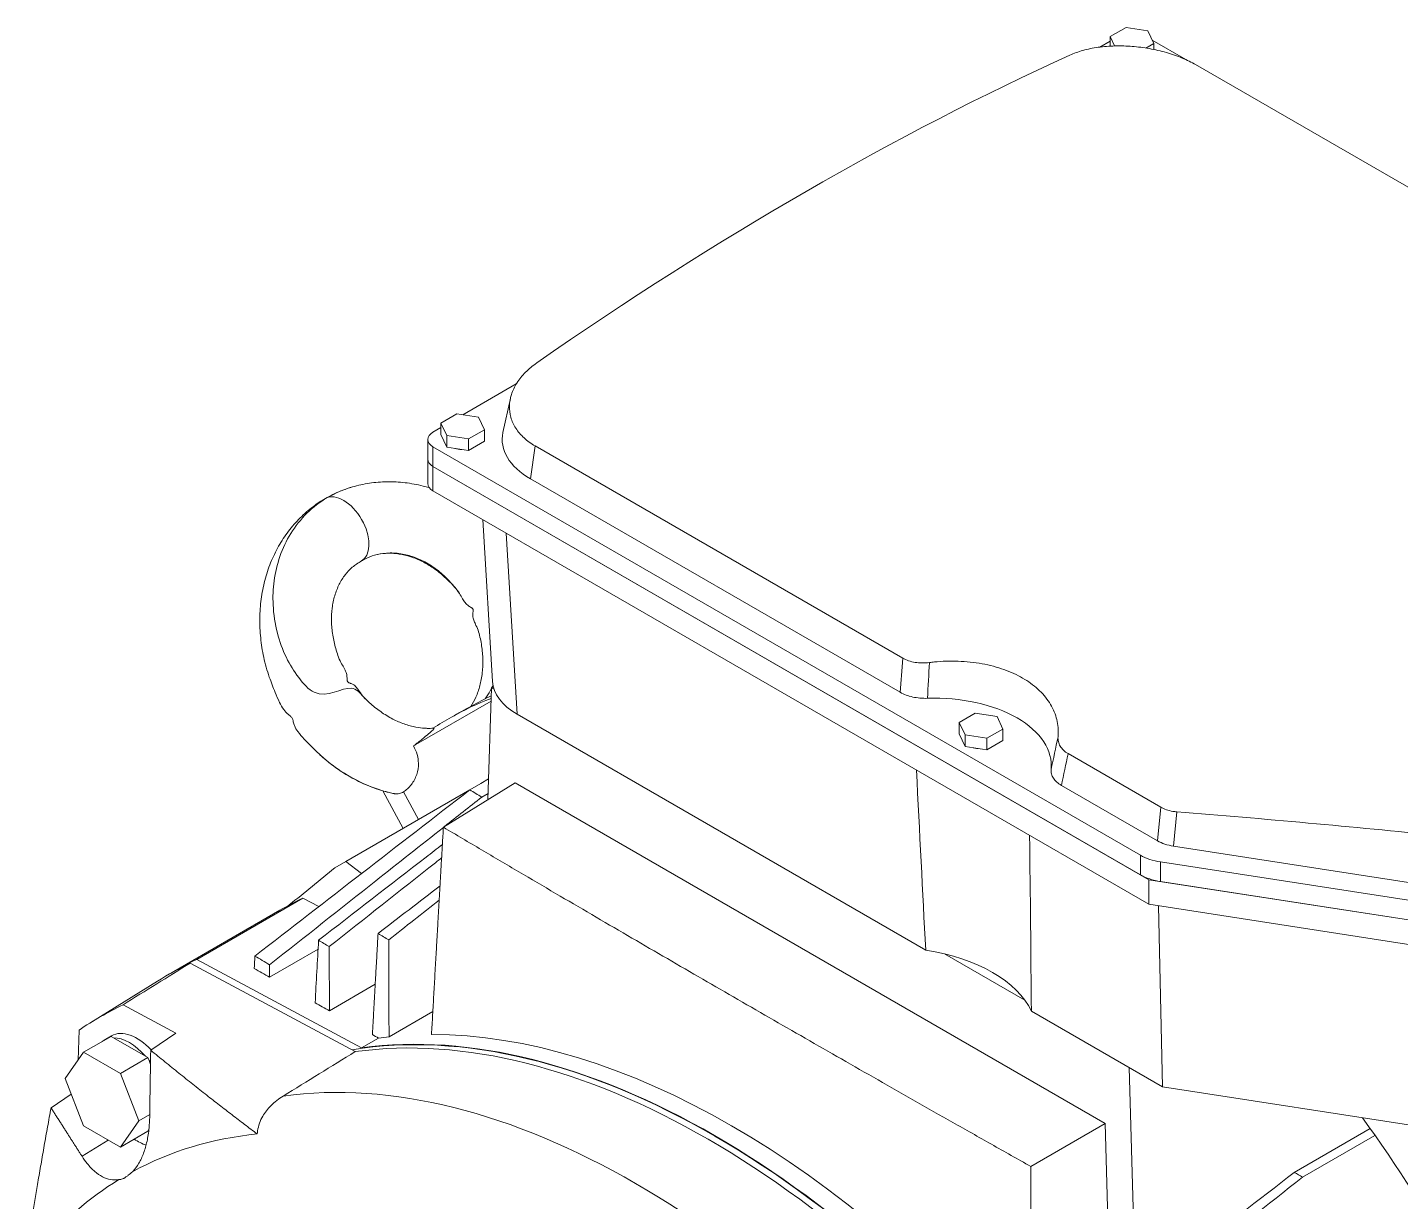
# Model space of a CAD drawing. Header units: millimetres. Extents: x -2122 to 22797, y 3569 to 89276.
# Drawn here: x 10098.5 to 10555.5, y 80664.3 to 81055.1 of the extents above; entities that cross this region are included whole.
import ezdxf

# ---------------------------------------------------------------- set-up
doc = ezdxf.new("R2010")
doc.units = ezdxf.units.MM
doc.header["$LTSCALE"] = 20
doc.layers.add('IA-TRAZ', color=8, linetype='Continuous', lineweight=5)

# ---------------------------------------------------------------- blocks, each defined once
blk = doc.blocks.new('A$C6cb7b9ed')
at = {"color": 0, "linetype": 'Continuous', "lineweight": 0, "extrusion": (2.77556e-16, 0.816497, 0.57735)}
for p, q in [((1994.42, 5088.65), (1989.12, 5085.59)), ((1994.42, 5088.65), (2001.67, 5087.53)), ((2001.67, 5087.53), (2003.62, 5083.35)), ((1989.12, 5084.12), (1985.64, 5082.11)), ((1989.12, 5085.59), (1990.56, 5082.49)), ((1989.12, 5085.59), (1989.12, 5082.43)), ((2003.62, 5083.35), (2000.95, 5081.81)), ((2003.13, 5084.4), (2014.28, 5077.97)), ((2003.62, 5083.35), (2003.62, 5081.33)), ((2139.94, 5005.63), (2017.54, 5076.3)), ((1791.43, 4969.99), (1773.69, 4959.75)), ((1789.48, 4965.19), (1787.02, 4953.86)), ((1771.68, 4960.06), (1766.38, 4956.99)), ((1771.68, 4960.06), (1778.93, 4958.94)), ((1778.93, 4958.94), (1780.88, 4954.75)), ((1766.38, 4955.52), (1763.73, 4953.99)), ((1766.38, 4956.99), (1768.32, 4952.81)), ((1766.38, 4956.99), (1766.38, 4953.15)), ((1780.88, 4954.75), (1775.57, 4951.69)), ((1780.88, 4954.75), (1780.88, 4950.91)), ((1761.97, 4951.54), (1761.97, 4945.01)), ((1766.38, 4953.15), (1768.32, 4948.97)), ((1768.32, 4952.81), (1775.57, 4951.69)), ((1768.32, 4952.81), (1768.32, 4948.97)), ((1775.57, 4951.69), (1775.57, 4947.85)), ((1780.88, 4950.91), (1775.57, 4947.85)), ((1761.97, 4945.01), (1761.97, 4936.85)), ((1763.73, 4949.09), (1763.73, 4942.56)), ((1999.18, 4813.16), (1763.73, 4949.09)), ((1768.32, 4948.97), (1775.57, 4947.85)), ((1796.17, 4938.43), (1797.71, 4949.38)), ((1797.71, 4949.38), (1920.12, 4878.71)), ((1999.18, 4806.62), (1763.73, 4942.56)), ((1763.73, 4942.56), (2002.02, 4804.98)), ((1763.73, 4934.4), (1763.73, 4942.56)), ((1919.26, 4867.37), (1796.17, 4938.43)), ((2002.02, 4796.82), (1763.73, 4934.4)), ((1783.53, 4870.96), (1780.27, 4924.85)), ((1791.71, 4860.1), (1788.06, 4920.35)), ((1782.03, 4831.62), (1783.17, 4868.87)), ((1783.17, 4868.87), (1783.79, 4869.23)), ((1783.17, 4868.87), (1784.05, 4868.37)), ((1783.04, 4864.39), (1757.26, 4849.51)), ((1927.72, 4781.58), (1791.71, 4860.1)), ((1944.22, 4860.44), (1938.91, 4857.38)), ((1944.22, 4860.44), (1951.47, 4859.32)), ((1951.47, 4859.32), (1953.41, 4855.14)), ((1938.91, 4857.38), (1940.85, 4853.19)), ((1938.91, 4857.38), (1938.91, 4853.54)), ((1938.91, 4853.54), (1940.85, 4849.36)), ((1953.41, 4855.14), (1948.1, 4852.07)), ((1953.41, 4855.14), (1953.41, 4851.3)), ((1940.85, 4853.19), (1948.1, 4852.07)), ((1940.85, 4853.19), (1940.85, 4849.36)), ((1940.85, 4849.36), (1948.1, 4848.24)), ((1948.1, 4852.07), (1948.1, 4848.24)), ((1953.41, 4851.3), (1948.1, 4848.24)), ((1975.12, 4846.96), (2006.03, 4829.11)), ((1791.05, 4837.2), (1767.19, 4822.46)), ((1775.98, 4834.91), (1779.65, 4837.03)), ((1782.24, 4838.53), (1779.65, 4837.03)), ((1987.43, 4723.82), (1791.05, 4837.2)), ((2004.9, 4817.92), (1972.9, 4836.4)), ((1775.98, 4834.91), (1734.73, 4811.1)), ((1747.01, 4834.59), (1753.79, 4822.1)), ((1753.92, 4834.25), (1758.96, 4825.09)), ((1779.98, 4832.5), (1782.09, 4833.71)), ((2006.03, 4829.11), (2004.9, 4817.92)), ((2010.2, 4816.16), (2011.35, 4827.58)), ((1999.18, 4813.16), (1999.18, 4806.62)), ((2098.1, 4802.56), (2010.2, 4816.16)), ((1731.06, 4808.98), (1734.73, 4811.1)), ((1734.73, 4811.1), (1739.92, 4807.02)), ((2005.91, 4810.91), (2005.91, 4804.38)), ((2005.91, 4810.91), (2108.45, 4795.05)), ((2002.02, 4804.98), (2108.49, 4788.51)), ((2002.02, 4796.82), (2002.02, 4804.98)), ((2005.91, 4804.38), (2108.45, 4788.52)), ((1720.43, 4798.91), (1685.08, 4778.49)), ((1720.43, 4798.91), (1725.74, 4796.05)), ((1712.77, 4794.85), (1677.42, 4774.44)), ((2002.02, 4796.82), (2112.14, 4779.78)), ((2006.57, 4736.05), (2005.21, 4796.32)), ((1725.48, 4781.86), (1709.36, 4772.55)), ((1737.86, 4747.79), (1682.95, 4777.27)), ((1739.98, 4749.01), (1685.08, 4778.49)), ((1934, 4780.33), (1960.74, 4764.89)), ((1649.8, 4757.45), (1672, 4771.23)), ((1744.5, 4770.19), (1729.28, 4761.4)), ((1660.57, 4763.39), (1678.15, 4753.95)), ((1749.1, 4752.71), (1763.68, 4761.12)), ((2006.57, 4736.05), (1962.9, 4761.27)), ((1645.6, 4744.96), (1645.91, 4754.93)), ((1654.3, 4751.62), (1656.77, 4753.05)), ((1669.78, 4748.25), (1678.15, 4753.95)), ((1647.45, 4747.58), (1656.57, 4752.85)), ((1656.57, 4752.85), (1657.35, 4752.4)), ((1657.35, 4752.4), (1668.05, 4746.23)), ((1745.63, 4752.28), (1739.98, 4749.01)), ((1641.33, 4738.87), (1647.45, 4747.58)), ((1647.45, 4747.58), (1659.7, 4740.51)), ((1659.7, 4740.51), (1668.82, 4745.78)), ((1668.05, 4746.23), (1668.82, 4745.78)), ((1668.82, 4745.78), (1669.21, 4744.78)), ((1669.21, 4744.78), (1669.7, 4743.52)), ((1659.7, 4740.51), (1665.82, 4724.73)), ((1995.42, 4742.49), (1997.49, 4672.95)), ((1647.45, 4723.09), (1641.33, 4738.87)), ((2119.82, 4718.53), (2006.57, 4736.05)), ((1643.35, 4733.66), (1636.6, 4729.09)), ((1665.82, 4724.73), (1669.44, 4726.82)), ((1659.7, 4716.02), (1647.45, 4723.09)), ((1665.82, 4724.73), (1659.7, 4716.02)), ((1659.7, 4716.02), (1668.82, 4721.28)), ((1669.17, 4721.79), (1668.82, 4721.28)), ((1987.43, 4723.82), (1962.74, 4709.55)), ((1989.31, 4660.36), (1987.43, 4723.82)), ((2050.39, 4707.57), (2075.67, 4722.16)), ((1646.91, 4712.94), (1655.65, 4718.36)), ((2053.17, 4706.02), (2077.24, 4719.91))]:
    blk.add_line(p, q, dxfattribs=at)
at = {"color": 0, "linetype": 'Continuous', "lineweight": 0, "extrusion": (1.7282e-16, 1.11022e-16, -1)}
blk.add_arc((-1897.83, 4637.62), 255.78, 60, 63.3481, dxfattribs=at)
at = {"color": 0, "linetype": 'Continuous', "lineweight": 0, "extrusion": (6.17977e-17, 3.33067e-16, -1)}
blk.add_arc((-1897.83, 4637.62), 255.78, 58.3721, 60, dxfattribs=at)
at = {"color": 0, "linetype": 'Continuous', "lineweight": 0}
for centre, major_axis, ratio, start_param, end_param in [((1763.29, 4289.6), (612.33, 798.99), 0.469287, 0.720988, 0.972652), ((1767.97, 4951.54), (-6, 0), 0.57735, -0.785398, 0.785398), ((1767.97, 4945.01), (-6, 0), 0.57735, 0, 0.785398), ((1773.63, 4951.54), (5.8, 0), 0.57735, -2.036039, -1.629152), ((1767.97, 4936.85), (-6, 0), 0.57735, 0, 0.785398), ((1959.16, 5154.22), (45.85, 459.22), 0.031158, 2.21735, 2.248601), ((1811.54, 4871.53), (28.03, 0), 0.576647, 3.176457, 3.926382), ((1930.61, 4842.95), (38.92, 0), 0.57735, -0.058939, 1.629735), ((1946.16, 4851.93), (5.8, 0), 0.57735, -2.036039, -1.629152), ((2013.46, 5122.87), (79.89, 439.58), 0.033245, -2.27457, -2.243319), ((2013.45, 4822.94), (-12.05, -0.15), 0.581982, 0.775069, 1.290531), ((2009.79, 4819.28), (15, 0), 0.57735, -2.356194, -1.832596), ((2009.79, 4812.75), (15, 0), 0.57735, -2.356194, -1.832596), ((1855.3, 4461.44), (-180, 311.77), 0.57735, -0.041679, 0.018517), ((1857.42, 4462.67), (-180, 311.77), 0.57735, -0.041679, 0.005893), ((1855.3, 4461.44), (-157.5, 272.8), 0.57735, -1.34078, -0.230017), ((1863.08, 4465.93), (-157.5, 272.8), 0.57735, -1.250157, -0.320639), ((1863.08, 4465.93), (-157.5, 272.8), 0.57735, -0.248237, -0.230017), ((1831.12, 4447.48), (-157.05, 272.02), 0.57735, -1.341538, -0.229258), ((1936.38, 4581.41), (-181.38, 303.98), 0.547026, -1.754664, -1.417926), ((1816.05, 4438.78), (-154.6, 267.77), 0.57735, -0.253808, -0.014662), ((1665.17, 4738.5), (12.5, -21.65), 0.57735, -0.837647, -0.611514), ((1816.05, 4438.78), (-154.6, 267.77), 0.57735, 0.014662, 0.210559)]:
    blk.add_ellipse(centre, major_axis=major_axis, ratio=ratio, start_param=start_param, end_param=end_param, dxfattribs=at)
at = {"color": 0, "linetype": 'Continuous', "lineweight": 0, "extrusion": (9.58011e-17, 5.55112e-17, -1)}
blk.add_ellipse((1818.88, 4951.54), major_axis=(-32.12, 0), ratio=0.57735, start_param=-0.785398, end_param=0.125007, dxfattribs=at)
at = {"color": 0, "linetype": 'Continuous', "lineweight": 0, "extrusion": (2.99539e-17, 5.55112e-17, -1)}
blk.add_ellipse((1767.97, 4945.01), major_axis=(-6, 0), ratio=0.57735, start_param=-0.785398, end_param=0, dxfattribs=at)
at = {"color": 0, "linetype": 'Continuous', "lineweight": 0, "extrusion": (4.0637e-17, 1.51659e-16, -1)}
blk.add_ellipse((1897.83, 4637.62), major_axis=(-127.89, 221.52), ratio=0.57735, start_param=0, end_param=0.097996, dxfattribs=at)
at = {"color": 0, "linetype": 'Continuous', "lineweight": 0, "extrusion": (-4.68096e-17, 1.09616e-16, -1)}
blk.add_ellipse((1928.02, 5332.96), major_axis=(27.04, -866.47), ratio=0.026153, start_param=0.881848, end_param=0.968482, dxfattribs=at)
at = {"color": 0, "linetype": 'Continuous', "lineweight": 0, "extrusion": (-1.17009e-16, 2.04391e-16, -1)}
blk.add_ellipse((2554.89, 3832.57), major_axis=(-1933.88, 525.78), ratio=0.44343, start_param=1.168019, end_param=1.214558, dxfattribs=at)
at = {"color": 0, "linetype": 'Continuous', "lineweight": 0, "extrusion": (-9.01541e-17, 1.63801e-16, -1)}
blk.add_ellipse((1928.02, 5332.96), major_axis=(27.04, -866.47), ratio=0.026153, start_param=-0.93607, end_param=-0.849435, dxfattribs=at)
at = {"color": 0, "linetype": 'Continuous', "lineweight": 0, "extrusion": (-3.14741e-17, 1.10026e-16, -1)}
blk.add_ellipse((1892.77, 4483.08), major_axis=(-180, 311.77), ratio=0.57735, start_param=0, end_param=0.041679, dxfattribs=at)
at = {"color": 0, "linetype": 'Continuous', "lineweight": 0, "extrusion": (2.665e-17, 5.55112e-17, -1)}
blk.add_ellipse((1914.7, 4753.75), major_axis=(49.93, 0), ratio=0.57735, start_param=-1.306876, end_param=-0.263921, dxfattribs=at)
at = {"color": 0, "linetype": 'Continuous', "lineweight": 0, "extrusion": (1.84859e-16, 2.34926e-16, -1)}
blk.add_ellipse((1832.67, 4448.38), major_axis=(-179.58, 311.04), ratio=0.57735, start_param=-0.040816, end_param=0.040816, dxfattribs=at)
at = {"color": 0, "linetype": 'Continuous', "lineweight": 0, "extrusion": (-1.35059e-16, 1.78418e-16, -1)}
blk.add_ellipse((1857.42, 4462.67), major_axis=(-157.42, 272.66), ratio=0.57735, start_param=0.212669, end_param=1.359424, dxfattribs=at)
at = {"color": 0, "linetype": 'Continuous', "lineweight": 0, "extrusion": (-5.92297e-17, 1.581e-16, -1)}
blk.add_ellipse((1857.42, 4462.67), major_axis=(-157.5, 272.8), ratio=0.57735, start_param=0.230017, end_param=1.34078, dxfattribs=at)
at = {"color": 0, "linetype": 'Continuous', "lineweight": 0, "extrusion": (2.25496e-16, 3.86585e-16, -1)}
blk.add_ellipse((1665.17, 4738.5), major_axis=(-8.4, 14.55), ratio=0.57735, start_param=0, end_param=1.195804, dxfattribs=at)
at = {"color": 0, "linetype": 'Continuous', "lineweight": 0, "extrusion": (1.53385e-16, 3.44952e-16, -1)}
blk.add_ellipse((1662.7, 4737.07), major_axis=(-8.4, 14.55), ratio=0.57735, start_param=-0.091106, end_param=0.091106, dxfattribs=at)
at = {"color": 0, "linetype": 'Continuous', "lineweight": 0, "extrusion": (3.56837e-16, 2.70119e-16, -1)}
blk.add_ellipse((1662.7, 4737.07), major_axis=(-8.4, 14.55), ratio=0.57735, start_param=0.318252, end_param=1.252544, dxfattribs=at)
at = {"color": 0, "linetype": 'Continuous', "lineweight": 0, "extrusion": (-1.11556e-17, 1.85856e-16, -1)}
blk.add_ellipse((1662.7, 4737.07), major_axis=(8.4, -14.55), ratio=0.57735, start_param=-1.776143, end_param=-1.724903, dxfattribs=at)
at = {"color": 0, "linetype": 'Continuous', "lineweight": 0}
for points, knots in [([(2017.54, 5076.3), (2016.21, 5077.07), (2014.71, 5077.81), (2011.45, 5079.16), (2009.68, 5079.77), (2006, 5080.83), (2004.09, 5081.27), (2000.24, 5081.95), (1998.3, 5082.19), (1994.58, 5082.48), (1992.66, 5082.54), (1988.86, 5082.45), (1986.97, 5082.3), (1983.36, 5081.8), (1981.64, 5081.45), (1978.46, 5080.57), (1977.01, 5080.05), (1975.72, 5079.47)], [0, 0, 0, 0, 0.562569, 0.562569, 1.125139, 1.125139, 1.687708, 1.687708, 2.250277, 2.250277, 2.811294, 2.811294, 3.37231, 3.37231, 3.933326, 3.933326, 4.494343, 4.494343, 4.494343, 4.494343]), ([(1798.24, 4976.99), (1796.9, 4976.06), (1795.64, 4975.02), (1793.4, 4972.77), (1792.42, 4971.56), (1790.85, 4969.07), (1790.24, 4967.77), (1789.42, 4965.19), (1789.21, 4963.91), (1789.15, 4961.43), (1789.3, 4960.16), (1790, 4957.67), (1790.55, 4956.44), (1792.04, 4954.12), (1792.97, 4953.02), (1795.14, 4951.04), (1796.38, 4950.15), (1797.71, 4949.38)], [4.354404, 4.354404, 4.354404, 4.354404, 4.91542, 4.91542, 5.476436, 5.476436, 6.037453, 6.037453, 6.598469, 6.598469, 7.161038, 7.161038, 7.723608, 7.723608, 8.286177, 8.286177, 8.848746, 8.848746, 8.848746, 8.848746]), ([(1736.92, 4935.73), (1738.76, 4936.27), (1740.65, 4936.68), (1744.49, 4937.26), (1746.46, 4937.42), (1750.42, 4937.47), (1752.43, 4937.37), (1756.45, 4936.9), (1758.46, 4936.53), (1761.12, 4935.87), (1761.78, 4935.69), (1762.44, 4935.5)], [0, 0, 0, 0, 6.364454, 6.364454, 12.826421, 12.826421, 19.33754, 19.33754, 25.89319, 25.89319, 28.076616, 28.076616, 28.076616, 28.076616]), ([(1725.79, 4846.87), (1724.1, 4848.44), (1722.47, 4850.09), (1720.13, 4852.61), (1719.4, 4853.43), (1718.31, 4854.93), (1717.9, 4855.58), (1717.46, 4856.68), (1717.34, 4857.11), (1717.18, 4857.8), (1717.12, 4858.06), (1716.97, 4858.48), (1716.9, 4858.64), (1716.74, 4858.9), (1716.66, 4859.01), (1716.45, 4859.24), (1716.31, 4859.37), (1715.99, 4859.66), (1715.79, 4859.82), (1715.04, 4860.48), (1714.51, 4861.02), (1713.52, 4862.38), (1713.07, 4863.19), (1712.13, 4865.09), (1711.66, 4866.2), (1710.52, 4869.01), (1709.85, 4870.71), (1708.5, 4874.61), (1707.87, 4876.83), (1706.93, 4881.2), (1706.6, 4883.34), (1706.16, 4887.64), (1706.06, 4889.81), (1706.11, 4894.12), (1706.26, 4896.27), (1706.82, 4900.48), (1707.23, 4902.56), (1708.28, 4906.6), (1708.93, 4908.58), (1710.46, 4912.39), (1711.34, 4914.23), (1713.32, 4917.73), (1714.42, 4919.41), (1716.82, 4922.56), (1718.12, 4924.05), (1720.89, 4926.8), (1722.36, 4928.08), (1725.2, 4930.19), (1726.54, 4931.08), (1727.93, 4931.88)], [0, 0, 0, 0, 7.054263, 7.054263, 10.358419, 10.358419, 12.618479, 12.618479, 13.932191, 13.932191, 14.773647, 14.773647, 15.360834, 15.360834, 15.752872, 15.752872, 16.315254, 16.315254, 17.066989, 17.066989, 19.332736, 19.332736, 22.097777, 22.097777, 25.697595, 25.697595, 31.195494, 31.195494, 38.144593, 38.144593, 44.730848, 44.730848, 51.396463, 51.396463, 58.087624, 58.087624, 64.746245, 64.746245, 71.378283, 71.378283, 77.975073, 77.975073, 84.526878, 84.526878, 91.041165, 91.041165, 97.509392, 97.509392, 102.885166, 102.885166, 102.885166, 102.885166]), ([(1742.56, 4863.91), (1741.87, 4864.53), (1739.91, 4866.44), (1736.49, 4871.08), (1726.09, 4863.81), (1718.7, 4872.43), (1714.55, 4879.03), (1711.56, 4887.37), (1710.26, 4896.07), (1710.63, 4904.72), (1712.56, 4912.84), (1716.19, 4920.53), (1721.59, 4927.26), (1726.06, 4930.72), (1728.61, 4932.2)], [0.6786914, 0.6786914, 0.6786914, 0.6786914, 0.6922236, 0.7193811, 0.7662625, 0.7875653, 0.8104083, 0.8356721, 0.8636947, 0.8881684, 0.9143554, 0.9420089, 0.9707322, 1, 1, 1, 1]), ([(1727.93, 4931.88), (1729.57, 4932.83), (1731.29, 4933.67), (1734.31, 4934.89), (1735.61, 4935.34), (1736.92, 4935.73)], [0, 0, 0, 0, 6.355214, 6.355214, 10.906953, 10.906953, 10.906953, 10.906953]), ([(1739.94, 4911.1), (1742.97, 4912.85), (1743.29, 4918.31), (1737.61, 4929.73), (1732.26, 4933.48), (1728.61, 4932.2)], [0.0165685, 0.0165685, 0.0165685, 0.0165685, 0.25, 0.25, 0.5, 0.5, 0.5, 0.5]), ([(1744.28, 4913.01), (1743.2, 4912.7), (1742.17, 4912.28), (1740.71, 4911.54), (1740.33, 4911.33), (1739.94, 4911.1)], [0, 0, 0, 0, 5.37101, 5.37101, 7.259616, 7.259616, 7.259616, 7.259616]), ([(1744.28, 4913.01), (1745.57, 4913.37), (1748.45, 4913.86), (1752.91, 4913.67), (1757.4, 4912.53), (1761.78, 4910.51), (1765.87, 4907.7), (1769.46, 4904.11), (1771.63, 4901.7), (1772.54, 4900.27), (1772.57, 4900.23)], [0.0335407, 0.0335407, 0.0335407, 0.0335407, 0.0579911, 0.0856446, 0.1118316, 0.1363053, 0.1643279, 0.1895917, 0.2124347, 0.2130595, 0.2130595, 0.2130595, 0.2130595]), ([(1772.57, 4900.23), (1772.08, 4901), (1771.52, 4901.71), (1770.16, 4903.26), (1769.33, 4904.08), (1767.27, 4906.06), (1766.01, 4907.17), (1763.55, 4908.98), (1762.36, 4909.73), (1759.86, 4911.09), (1758.56, 4911.69), (1755.99, 4912.63), (1754.71, 4912.99), (1752.2, 4913.49), (1750.95, 4913.63), (1748.51, 4913.69), (1747.3, 4913.61), (1745.51, 4913.31), (1744.88, 4913.18), (1744.28, 4913.01)], [0, 0, 0, 0, 2.756541, 2.756541, 6.345957, 6.345957, 11.626443, 11.626443, 16.326003, 16.326003, 21.335257, 21.335257, 26.342002, 26.342002, 31.435729, 31.435729, 36.710499, 36.710499, 39.702582, 39.702582, 39.702582, 39.702582]), ([(1739.94, 4911.1), (1738.8, 4910.44), (1737.77, 4909.74), (1736.03, 4908.26), (1735.25, 4907.44), (1733.79, 4905.55), (1733.11, 4904.48), (1731.93, 4902.15), (1731.42, 4900.88), (1730.63, 4898.21), (1730.34, 4896.82), (1729.99, 4893.97), (1729.91, 4892.5), (1729.97, 4889.51), (1730.11, 4887.98), (1730.62, 4884.96), (1730.97, 4883.45), (1731.8, 4880.38), (1732.3, 4878.81), (1733.38, 4876.75), (1733.73, 4876.17), (1734.34, 4875.06), (1734.62, 4874.53), (1734.98, 4873.51), (1735.07, 4873.03), (1735.12, 4872.29), (1735.12, 4872.02), (1735.13, 4871.65), (1735.14, 4871.54), (1735.16, 4871.34), (1735.18, 4871.25), (1735.23, 4871.08), (1735.27, 4870.99), (1735.36, 4870.85), (1735.41, 4870.79), (1735.55, 4870.67), (1735.64, 4870.61), (1735.87, 4870.51), (1736, 4870.46), (1736.25, 4870.37), (1736.37, 4870.32), (1736.66, 4870.22), (1736.82, 4870.15), (1737.23, 4869.94), (1737.46, 4869.78), (1737.88, 4869.4), (1738.07, 4869.2), (1738.57, 4868.6), (1738.86, 4868.2), (1739.69, 4867.05), (1740.23, 4866.29), (1741.37, 4865.02), (1741.96, 4864.45), (1742.56, 4863.91)], [0, 0, 0, 0, 5.616157, 5.616157, 10.922145, 10.922145, 16.368194, 16.368194, 21.869075, 21.869075, 27.12157, 27.12157, 32.169533, 32.169533, 37.203154, 37.203154, 41.986382, 41.986382, 47.013864, 47.013864, 49.031998, 49.031998, 50.820188, 50.820188, 52.281891, 52.281891, 53.073547, 53.073547, 53.40872, 53.40872, 53.678895, 53.678895, 54.005834, 54.005834, 54.307455, 54.307455, 54.716105, 54.716105, 55.142967, 55.142967, 55.528353, 55.528353, 56.067517, 56.067517, 56.930718, 56.930718, 57.781912, 57.781912, 59.261995, 59.261995, 62.061156, 62.061156, 64.570405, 64.570405, 64.570405, 64.570405]), ([(1776.29, 4862.69), (1776.91, 4863.62), (1777.49, 4864.65), (1778.53, 4866.96), (1778.98, 4868.24), (1779.7, 4870.92), (1779.97, 4872.33), (1780.3, 4875.23), (1780.37, 4876.72), (1780.28, 4879.75), (1780.14, 4881.3), (1779.68, 4884.4), (1779.39, 4885.98), (1778.67, 4888.23), (1778.36, 4888.94), (1777.84, 4890.11), (1777.63, 4890.56), (1777.26, 4891.48), (1777.09, 4891.96), (1776.95, 4892.73), (1776.93, 4893.03), (1776.97, 4893.62), (1777.02, 4893.93), (1777.08, 4894.34), (1777.1, 4894.46), (1777.11, 4894.72), (1777.1, 4894.86), (1777.04, 4895.04), (1777.02, 4895.09), (1776.94, 4895.23), (1776.87, 4895.3), (1776.71, 4895.43), (1776.63, 4895.49), (1776.45, 4895.6), (1776.35, 4895.66), (1776.04, 4895.84), (1775.83, 4895.96), (1775.18, 4896.39), (1774.78, 4896.79), (1774.13, 4897.63), (1773.85, 4898.08), (1773.24, 4899.09), (1772.92, 4899.67), (1772.57, 4900.23)], [0.633633, 0.633633, 0.633633, 0.633633, 5.715002, 5.715002, 10.981291, 10.981291, 16.094124, 16.094124, 21.123181, 21.123181, 26.03524, 26.03524, 30.969934, 30.969934, 33.348606, 33.348606, 34.828342, 34.828342, 36.328174, 36.328174, 37.233223, 37.233223, 38.141954, 38.141954, 38.504198, 38.504198, 39.008435, 39.008435, 39.209464, 39.209464, 39.553961, 39.553961, 39.841608, 39.841608, 40.194352, 40.194352, 40.920712, 40.920712, 42.56412, 42.56412, 44.129285, 44.129285, 46.123699, 46.123699, 46.123699, 46.123699]), ([(1928.98, 4877.28), (1928.17, 4877.17), (1927.36, 4877.12), (1925.75, 4877.14), (1924.96, 4877.2), (1923.44, 4877.45), (1922.7, 4877.63), (1921.33, 4878.09), (1920.69, 4878.38), (1920.12, 4878.71)], [-0.9788863, -0.9788863, -0.9788863, -0.9788863, -0.7341099, -0.7341099, -0.4898984, -0.4898984, -0.2451084, -0.2451084, 0, 0, 0, 0]), ([(1928.98, 4877.28), (1929.52, 4877.35), (1930.07, 4877.41), (1933.2, 4877.72), (1935.89, 4877.82), (1941.25, 4877.63), (1943.92, 4877.35), (1949.04, 4876.41), (1951.5, 4875.75), (1956.05, 4874.13), (1958.14, 4873.16), (1959.99, 4872.1), (1961.83, 4871.03), (1963.55, 4869.8), (1966.57, 4867.06), (1967.87, 4865.55), (1969.93, 4862.35), (1970.7, 4860.65), (1971.68, 4857.2), (1971.88, 4855.43), (1971.83, 4853.33), (1971.81, 4852.95), (1971.77, 4852.57)], [-3.296164, -3.296164, -3.296164, -3.296164, -3.133597, -3.133597, -2.350198, -2.350198, -1.566799, -1.566799, -0.783399, -0.783399, 0, 0, 0, 0.781479, 0.781479, 1.562959, 1.562959, 2.344438, 2.344438, 3.125918, 3.125918, 3.296009, 3.296009, 3.296009, 3.296009]), ([(1783.16, 4868.59), (1782.66, 4867.63), (1781.99, 4866.49), (1781.25, 4865.42), (1781.11, 4865.22)], [0.42431721, 0.42431721, 0.42431721, 0.42431721, 0.44090025, 0.44464563, 0.44464563, 0.44464563, 0.44464563]), ([(1919.26, 4867.37), (1919.85, 4867.03), (1920.5, 4866.73), (1921.89, 4866.2), (1922.64, 4865.98), (1924.19, 4865.64), (1925, 4865.52), (1926.65, 4865.38), (1927.48, 4865.35), (1928.31, 4865.38)], [0, 0, 0, 0, 0.2494137, 0.2494137, 0.4986595, 0.4986595, 0.7483636, 0.7483636, 0.9980754, 0.9980754, 0.9980754, 0.9980754]), ([(1742.56, 4863.91), (1743.76, 4862.83), (1745.03, 4861.84), (1747.64, 4860.01), (1748.98, 4859.18), (1751.59, 4857.84), (1752.86, 4857.3), (1755.45, 4856.39), (1756.77, 4856.04), (1759.05, 4855.6), (1760.03, 4855.48), (1760.98, 4855.42)], [0, 0, 0, 0, 5.022753, 5.022753, 10.176326, 10.176326, 14.958978, 14.958978, 20.016122, 20.016122, 23.991785, 23.991785, 23.991785, 23.991785]), ([(1764.17, 4855.43), (1764.19, 4855.36), (1763.98, 4855.13), (1763.32, 4854.49), (1762.85, 4854.07), (1761.67, 4853.05), (1760.94, 4852.44), (1759.26, 4851.08), (1758.32, 4850.33), (1757.26, 4849.51)], [-1.964132, -1.964132, -1.964132, -1.964132, -1.474787, -1.474787, -0.983813, -0.983813, -0.482966, -0.482966, -0.000001, -0.000001, -0.000001, -0.000001]), ([(1764.17, 4855.43), (1763.93, 4855.41), (1762.87, 4855.35), (1761.81, 4855.36), (1760.98, 4855.42)], [0.55518245, 0.55518245, 0.55518245, 0.55518245, 0.55909975, 0.57261222, 0.57261222, 0.57261222, 0.57261222]), ([(1757.26, 4849.51), (1757.75, 4848.61), (1758.15, 4847.67), (1758.77, 4845.51), (1758.86, 4844.54), (1758.91, 4842.47), (1758.69, 4841.2), (1757.88, 4838.76), (1757.26, 4837.64), (1755.76, 4835.62), (1754.85, 4834.78), (1753.92, 4834.25)], [-1.857056, -1.857056, -1.857056, -1.857056, -1.670139, -1.670139, -1.443954, -1.443954, -1.022322, -1.022322, -0.553743, -0.553743, -0.000001, -0.000001, -0.000001, -0.000001]), ([(1975.12, 4846.96), (1974.54, 4847.29), (1974.03, 4847.67), (1973.14, 4848.5), (1972.78, 4848.96), (1972.2, 4849.92), (1972, 4850.43), (1971.76, 4851.49), (1971.73, 4852.03), (1971.77, 4852.57)], [-0.979459, -0.979459, -0.979459, -0.979459, -0.7345787, -0.7345787, -0.4899973, -0.4899973, -0.2452819, -0.2452819, 0, 0, 0, 0]), ([(1751.08, 4833.58), (1749.08, 4834), (1744.47, 4835.27), (1737.01, 4838.53), (1730.53, 4842.72), (1726.89, 4845.85), (1725.79, 4846.87)], [0.5947891, 0.5947891, 0.5947891, 0.5947891, 0.61361523, 0.63828475, 0.66649952, 0.67933973, 0.67933973, 0.67933973, 0.67933973]), ([(1750.76, 4833.64), (1748.75, 4834.06), (1746.76, 4834.62), (1742.84, 4835.99), (1740.89, 4836.8), (1737.08, 4838.68), (1735.21, 4839.74), (1731.59, 4842.09), (1729.84, 4843.38), (1727.36, 4845.45), (1726.57, 4846.15), (1725.79, 4846.87)], [0, 0, 0, 0, 6.566574, 6.566574, 13.205571, 13.205571, 19.890485, 19.890485, 26.573218, 26.573218, 29.798934, 29.798934, 29.798934, 29.798934]), ([(1969.46, 4841.63), (1969.41, 4841.15), (1969.45, 4840.67), (1969.7, 4839.72), (1969.91, 4839.25), (1970.5, 4838.35), (1970.88, 4837.92), (1971.78, 4837.12), (1972.31, 4836.74), (1972.9, 4836.4)], [0, 0, 0, 0, 0.2493244, 0.2493244, 0.498657, 0.498657, 0.74826, 0.74826, 0.9980366, 0.9980366, 0.9980366, 0.9980366]), ([(1775.98, 4834.91), (1764.06, 4825.69), (1752.14, 4816.48), (1728.31, 4798.04), (1716.39, 4788.82), (1704.47, 4779.6)], [0.000015, 0.000015, 0.000015, 0.000015, 5.103374, 5.103374, 10.206878, 10.206878, 10.206878, 10.206878]), ([(1753.92, 4834.25), (1753.45, 4833.98), (1752.98, 4833.78), (1752.03, 4833.55), (1751.55, 4833.52), (1751.08, 4833.58)], [-0.5670141, -0.5670141, -0.5670141, -0.5670141, -0.2838261, -0.2838261, 0, 0, 0, 0]), ([(2011.35, 4827.58), (2010.88, 4827.62), (2010.41, 4827.67), (2008.47, 4828.01), (2007.1, 4828.49), (2006.03, 4829.11)], [6.8350784, 6.8350784, 6.8350784, 6.8350784, 6.973062, 6.973062, 7.4288486, 7.4288486, 7.4288486, 7.4288486]), ([(1709.34, 4776.69), (1721.11, 4785.99), (1732.89, 4795.29), (1752.17, 4810.52), (1759.68, 4816.45), (1767.18, 4822.38)], [0, 0, 0, 0, 5.104511, 5.104511, 8.358823, 8.358823, 8.358823, 8.358823]), ([(1766.85, 4816.72), (1765.04, 4815.31), (1763.22, 4813.91), (1749.48, 4803.28), (1737.56, 4794.07), (1725.64, 4784.85)], [4.326982, 4.326982, 4.326982, 4.326982, 5.104776, 5.104776, 10.209631, 10.209631, 10.209631, 10.209631]), ([(1729.18, 4782.74), (1740.96, 4792.04), (1752.74, 4801.35), (1765.21, 4811.2), (1765.91, 4811.74), (1766.6, 4812.29)], [0, 0, 0, 0, 5.105793, 5.105793, 5.406994, 5.406994, 5.406994, 5.406994]), ([(1704.47, 4779.6), (1705.29, 4779.12), (1706.1, 4778.63), (1707.72, 4777.66), (1708.53, 4777.18), (1709.34, 4776.69)], [-0.7037968, -0.7037968, -0.7037968, -0.7037968, -0.3511148, -0.3511148, 0, 0, 0, 0]), ([(1705.22, 4720.39), (1705.25, 4720.73), (1705.29, 4721.07), (1705.61, 4723.11), (1706.21, 4724.81), (1707.75, 4727.48), (1708.67, 4728.71), (1711, 4731.02), (1712.41, 4732.09), (1713.87, 4732.99)], [-52.803982, -52.803982, -52.803982, -52.803982, -52.64005, -52.64005, -51.81997, -51.81997, -51.194696, -51.194696, -50.569421, -50.569421, -50.569421, -50.569421]), ([(1663.73, 4707.83), (1663.76, 4707.86), (1663.79, 4707.89), (1664.53, 4708.67), (1665.21, 4709.58), (1666.42, 4711.64), (1666.96, 4712.8), (1667.87, 4715.28), (1668.25, 4716.6), (1668.85, 4719.34), (1669.09, 4720.86), (1669.35, 4723.59), (1669.41, 4724.76), (1669.43, 4725.94)], [4.228559, 4.228559, 4.228559, 4.228559, 4.245739, 4.245739, 4.707181, 4.707181, 5.168622, 5.168622, 5.630063, 5.630063, 6.114696, 6.114696, 6.456351, 6.456351, 6.456351, 6.456351]), ([(1646.91, 4712.94), (1647.46, 4712.09), (1648.04, 4711.29), (1649.45, 4709.53), (1650.31, 4708.63), (1651.98, 4707.2), (1652.84, 4706.6), (1654.62, 4705.68), (1655.53, 4705.35), (1657.34, 4705.03), (1658.24, 4705.04), (1659.14, 4705.2), (1659.17, 4705.21), (1659.2, 4705.21)], [1.112245, 1.112245, 1.112245, 1.112245, 1.4539, 1.4539, 1.938533, 1.938533, 2.399975, 2.399975, 2.861416, 2.861416, 3.322857, 3.322857, 3.340038, 3.340038, 3.340038, 3.340038]), ([(1663.73, 4707.83), (1663.24, 4707.39), (1662.76, 4706.99), (1662.04, 4706.43), (1661.78, 4706.24), (1661.39, 4705.98), (1661.25, 4705.89), (1661, 4705.74), (1660.89, 4705.67), (1660.66, 4705.54), (1660.53, 4705.48), (1660.2, 4705.33), (1660, 4705.27), (1659.57, 4705.17), (1659.36, 4705.17), (1659.2, 4705.21)], [8.0773622, 8.0773622, 8.0773622, 8.0773622, 8.3110606, 8.3110606, 8.4488105, 8.4488105, 8.5292865, 8.5292865, 8.5974234, 8.5974234, 8.6796795, 8.6796795, 8.8291137, 8.8291137, 9.04265, 9.04265, 9.04265, 9.04265]), ([(2050.39, 4707.57), (2038.47, 4698.35), (2026.54, 4689.13), (2002.69, 4670.69), (1990.76, 4661.48), (1978.84, 4652.26)], [0.000005, 0.000005, 0.000005, 0.000005, 5.106654, 5.106654, 10.213348, 10.213348, 10.213348, 10.213348]), ([(1982.5, 4650.19), (1994.28, 4659.5), (2006.06, 4668.8), (2029.61, 4687.41), (2041.39, 4696.71), (2053.17, 4706.02)], [0, 0, 0, 0, 5.105932, 5.105932, 10.211863, 10.211863, 10.211863, 10.211863])]:
    blk.add_open_spline(points, degree=3, knots=knots, dxfattribs=at)
for points in [[(1728.61, 4932.2), (1728.37, 4932.11), (1728.14, 4932.01), (1727.93, 4931.88)], [(1728.61, 4932.2), (1731.15, 4933.66), (1733.99, 4934.86), (1736.92, 4935.73)], [(1928.31, 4865.38), (1928.53, 4869.35), (1928.75, 4873.31), (1928.98, 4877.28)], [(1783.7, 4869.67), (1783.59, 4869.44), (1783.48, 4869.21), (1783.36, 4868.98)], [(1760.98, 4855.42), (1762.07, 4855.35), (1763.11, 4855.36), (1764.11, 4855.45)], [(1764.11, 4855.45), (1764.15, 4855.45), (1764.16, 4855.44), (1764.17, 4855.43)], [(1971.77, 4852.57), (1971, 4848.92), (1970.23, 4845.27), (1969.46, 4841.63)], [(1751.08, 4833.58), (1750.97, 4833.6), (1750.86, 4833.61), (1750.76, 4833.64)], [(1767.61, 4822.72), (1771.73, 4825.98), (1775.86, 4829.24), (1779.98, 4832.5)], [(1779.98, 4832.5), (1778.65, 4833.3), (1777.31, 4834.11), (1775.98, 4834.91)], [(1715.9, 4796.59), (1720.95, 4800.72), (1726, 4804.85), (1731.06, 4808.98)], [(1766.07, 4803), (1759.19, 4797.69), (1752.32, 4792.37), (1745.45, 4787.06)], [(1749, 4784.96), (1754.6, 4789.38), (1760.19, 4793.8), (1765.79, 4798.22)], [(1745.45, 4787.06), (1746.63, 4786.36), (1747.82, 4785.66), (1749, 4784.96)], [(1725.64, 4784.85), (1725.26, 4777.92), (1724.88, 4770.99), (1724.51, 4764.07)], [(1725.64, 4784.85), (1726.82, 4784.14), (1728, 4783.44), (1729.18, 4782.74)], [(1729.28, 4761.4), (1729.24, 4768.51), (1729.21, 4775.63), (1729.18, 4782.74)], [(1660.57, 4763.39), (1668.03, 4768.02), (1675.49, 4772.64), (1682.95, 4777.27)], [(1704.47, 4779.6), (1704.4, 4778.21), (1704.32, 4776.82), (1704.25, 4775.42)], [(1709.36, 4772.55), (1709.35, 4773.93), (1709.35, 4775.31), (1709.34, 4776.69)], [(1709.36, 4772.55), (1707.66, 4773.51), (1705.95, 4774.47), (1704.25, 4775.42)], [(1729.28, 4761.4), (1727.69, 4762.29), (1726.1, 4763.18), (1724.51, 4764.07)], [(1745.63, 4752.28), (1744.94, 4752.66), (1744.25, 4753.05), (1743.57, 4753.43)], [(1713.87, 4732.99), (1721.86, 4737.92), (1729.86, 4742.86), (1737.86, 4747.79)], [(2053.17, 4706.02), (2052.24, 4706.53), (2051.32, 4707.05), (2050.39, 4707.57)]]:
    blk.add_open_spline(points, degree=3, dxfattribs=at)
for points, weights in [([(1767.19, 4822.46), (1764.98, 4784.23), (1763.24, 4753.49)], [1.00576743726, 1.09304285945, 1.17082869089]), ([(1962.74, 4709.55), (1863.76, 4765.29), (1767.19, 4822.46)], [1.0038152068, 1.07308956868, 1.0038152068]), ([(1745.45, 4787.06), (1744.45, 4769.36), (1743.57, 4753.43)], [1.0334743964, 1.07136824385, 1.10639982449]), ([(1749.1, 4752.71), (1749.05, 4768), (1749, 4784.96)], [1.11601558112, 1.07922545508, 1.04018367632]), ([(1669.43, 4725.94), (1669.58, 4736.75), (1669.78, 4748.25)], [1.00284550647, 1.00394529039, 1.00394176556]), ([(1705.22, 4720.39), (1687.96, 4733.31), (1669.78, 4748.25)], [1.00351977488, 1.0187382128, 1.02498660572]), ([(1636.6, 4729.09), (1632.17, 4704.85), (1628.75, 4683.08)], [1.02497672409, 1.01964281137, 1.00777640996]), ([(1636.6, 4729.09), (1641.9, 4720.76), (1646.91, 4712.94)], [1.00394176556, 1.00394529039, 1.00284550647]), ([(1962.91, 4638.21), (1962.81, 4670.01), (1962.74, 4709.55)], [1.17082869089, 1.09304285945, 1.00576743726])]:
    blk.add_rational_spline(points, weights, degree=2, dxfattribs=at)

msp = doc.modelspace()

# ---------------------------------------------------------------- block references
at = {"layer": 'IA-TRAZ'}
msp.add_blockref('A$C6cb7b9ed', (8469.77, 75966.46, 10192.11), dxfattribs=at)

doc.saveas('drawing.dxf')
